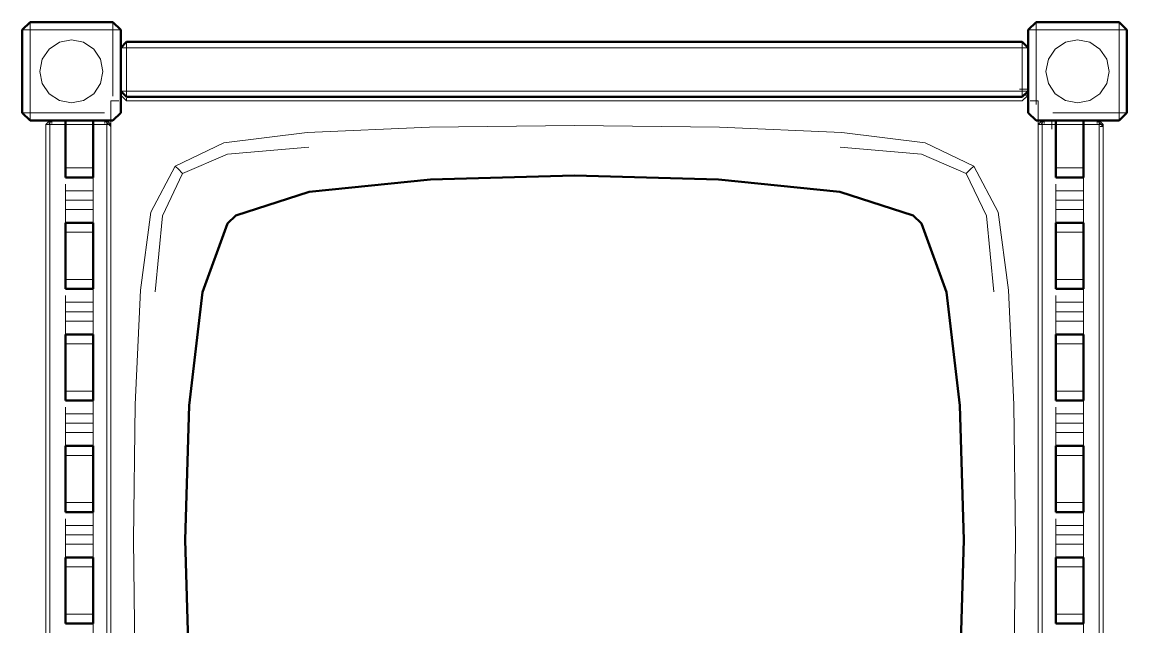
# Model space of a CAD drawing. Header units: metres. Extents: x 10 to 831, y 10 to 584.
# Drawn here: x 644.03 to 662.7, y 468.21 to 478.43 of the extents above; entities that cross this region are included whole.
import ezdxf

# ---------------------------------------------------------------- set-up
doc = ezdxf.new("R2010")
doc.units = ezdxf.units.M
doc.layers.add('CUT', color=7, linetype='Continuous', lineweight=50)
doc.layers.add('VIS', color=8, linetype='Continuous', lineweight=13)

msp = doc.modelspace()

# ---------------------------------------------------------------- linework, layer by layer
at = {"layer": 'CUT'}
for p, q in [((644.033, 478.3), (644.167, 478.433)), ((644.167, 478.433), (645.567, 478.433)), ((645.567, 478.433), (645.7, 478.3)), ((661.033, 478.3), (661.167, 478.433)), ((661.167, 478.433), (662.567, 478.433)), ((662.567, 478.433), (662.7, 478.3)), ((644.033, 476.9), (644.033, 478.3)), ((645.7, 478.3), (645.7, 476.9)), ((661.033, 476.9), (661.033, 478.3)), ((662.7, 478.3), (662.7, 476.9)), ((645.7, 478), (645.8, 478.1)), ((645.8, 478.1), (660.933, 478.1)), ((660.933, 478.1), (661.033, 478)), ((645.7, 477.267), (645.7, 478)), ((661.033, 478), (661.033, 477.267)), ((645.8, 477.167), (645.7, 477.267)), ((660.933, 477.167), (645.8, 477.167)), ((661.033, 477.267), (660.933, 477.167)), ((644.167, 476.767), (644.033, 476.9)), ((645.567, 476.767), (644.167, 476.767)), ((644.767, 476.317), (644.767, 476.767)), ((644.767, 476.767), (645.233, 476.767)), ((645.233, 476.767), (645.233, 476.317)), ((645.7, 476.9), (645.567, 476.767)), ((661.167, 476.767), (661.033, 476.9)), ((662.567, 476.767), (661.167, 476.767)), ((661.5, 476.317), (661.5, 476.767)), ((661.5, 476.767), (661.967, 476.767)), ((661.967, 476.767), (661.967, 476.317)), ((662.7, 476.9), (662.567, 476.767)), ((644.767, 475.968), (644.767, 476.317)), ((645.233, 476.317), (645.233, 475.968)), ((661.5, 475.968), (661.5, 476.317)), ((661.967, 476.317), (661.967, 475.968)), ((644.767, 475.919), (644.767, 475.968)), ((644.767, 475.825), (644.767, 475.919)), ((644.767, 475.808), (644.767, 475.825)), ((645.233, 475.968), (645.233, 475.919)), ((645.233, 475.919), (645.233, 475.825)), ((645.233, 475.825), (645.233, 475.808)), ((650.933, 475.774), (653.367, 475.838)), ((653.367, 475.838), (655.8, 475.774)), ((661.5, 475.919), (661.5, 475.968)), ((661.5, 475.825), (661.5, 475.919)), ((661.5, 475.808), (661.5, 475.825)), ((661.967, 475.968), (661.967, 475.919)), ((661.967, 475.919), (661.967, 475.825)), ((661.967, 475.825), (661.967, 475.808)), ((645.233, 475.808), (644.767, 475.808)), ((648.882, 475.562), (650.933, 475.774)), ((655.8, 475.774), (657.851, 475.562)), ((661.967, 475.808), (661.5, 475.808)), ((647.643, 475.162), (648.882, 475.562)), ((657.851, 475.562), (659.09, 475.162)), ((647.501, 475.029), (647.643, 475.162)), ((659.09, 475.162), (659.232, 475.029)), ((644.767, 475.022), (644.767, 475.039)), ((644.767, 475.039), (645.233, 475.039)), ((644.767, 474.658), (644.767, 475.022)), ((645.233, 475.039), (645.233, 475.022)), ((645.233, 475.022), (645.233, 474.658)), ((647.08, 473.868), (647.501, 475.029)), ((659.232, 475.029), (659.653, 473.868)), ((661.5, 475.022), (661.5, 475.039)), ((661.5, 475.039), (661.967, 475.039)), ((661.5, 474.658), (661.5, 475.022)), ((661.967, 475.039), (661.967, 475.022)), ((661.967, 475.022), (661.967, 474.658)), ((644.767, 474.304), (644.767, 474.658)), ((645.233, 474.658), (645.233, 474.304)), ((661.5, 474.304), (661.5, 474.658)), ((661.967, 474.658), (661.967, 474.304)), ((644.767, 473.939), (644.767, 474.304)), ((645.233, 474.304), (645.233, 473.939)), ((661.5, 473.939), (661.5, 474.304)), ((661.967, 474.304), (661.967, 473.939)), ((644.767, 473.923), (644.767, 473.939)), ((645.233, 473.923), (644.767, 473.923)), ((645.233, 473.939), (645.233, 473.923)), ((646.857, 471.953), (647.08, 473.868)), ((659.653, 473.868), (659.876, 471.953)), ((661.5, 473.923), (661.5, 473.939)), ((661.967, 473.923), (661.5, 473.923)), ((661.967, 473.939), (661.967, 473.923)), ((644.767, 473.137), (644.767, 473.153)), ((644.767, 473.153), (645.233, 473.153)), ((644.767, 472.772), (644.767, 473.137)), ((645.233, 473.153), (645.233, 473.137)), ((645.233, 473.137), (645.233, 472.772)), ((661.5, 473.137), (661.5, 473.153)), ((661.5, 473.153), (661.967, 473.153)), ((661.5, 472.772), (661.5, 473.137)), ((661.967, 473.153), (661.967, 473.137)), ((661.967, 473.137), (661.967, 472.772)), ((644.767, 472.418), (644.767, 472.772)), ((645.233, 472.772), (645.233, 472.418)), ((661.5, 472.418), (661.5, 472.772)), ((661.967, 472.772), (661.967, 472.418)), ((644.767, 472.054), (644.767, 472.418)), ((645.233, 472.418), (645.233, 472.054)), ((661.5, 472.054), (661.5, 472.418)), ((661.967, 472.418), (661.967, 472.054)), ((644.767, 472.037), (644.767, 472.054)), ((645.233, 472.037), (644.767, 472.037)), ((645.233, 472.054), (645.233, 472.037)), ((646.79, 469.683), (646.857, 471.953)), ((659.876, 471.953), (659.944, 469.683)), ((661.5, 472.037), (661.5, 472.054)), ((661.967, 472.037), (661.5, 472.037)), ((661.967, 472.054), (661.967, 472.037)), ((644.767, 471.251), (644.767, 471.268)), ((644.767, 471.268), (645.233, 471.268)), ((644.767, 470.887), (644.767, 471.251)), ((645.233, 471.268), (645.233, 471.251)), ((645.233, 471.251), (645.233, 470.887)), ((661.5, 471.251), (661.5, 471.268)), ((661.5, 471.268), (661.967, 471.268)), ((661.5, 470.887), (661.5, 471.251)), ((661.967, 471.268), (661.967, 471.251)), ((661.967, 471.251), (661.967, 470.887)), ((644.767, 470.532), (644.767, 470.887)), ((645.233, 470.887), (645.233, 470.532)), ((661.5, 470.532), (661.5, 470.887)), ((661.967, 470.887), (661.967, 470.532)), ((644.767, 470.168), (644.767, 470.532)), ((645.233, 470.532), (645.233, 470.168)), ((661.5, 470.168), (661.5, 470.532)), ((661.967, 470.532), (661.967, 470.168)), ((644.767, 470.151), (644.767, 470.168)), ((645.233, 470.151), (644.767, 470.151)), ((645.233, 470.168), (645.233, 470.151)), ((661.5, 470.151), (661.5, 470.168)), ((661.967, 470.151), (661.5, 470.151)), ((661.967, 470.168), (661.967, 470.151)), ((646.857, 467.414), (646.79, 469.683)), ((659.944, 469.683), (659.876, 467.414)), ((644.767, 469.365), (644.767, 469.382)), ((644.767, 469.382), (645.233, 469.382)), ((644.767, 469.001), (644.767, 469.365)), ((645.233, 469.382), (645.233, 469.365)), ((645.233, 469.365), (645.233, 469.001)), ((661.5, 469.365), (661.5, 469.382)), ((661.5, 469.382), (661.967, 469.382)), ((661.5, 469.001), (661.5, 469.365)), ((661.967, 469.382), (661.967, 469.365)), ((661.967, 469.365), (661.967, 469.001)), ((644.767, 468.647), (644.767, 469.001)), ((645.233, 469.001), (645.233, 468.647)), ((661.5, 468.647), (661.5, 469.001)), ((661.967, 469.001), (661.967, 468.647)), ((644.767, 468.282), (644.767, 468.647)), ((645.233, 468.647), (645.233, 468.282)), ((661.5, 468.282), (661.5, 468.647)), ((661.967, 468.647), (661.967, 468.282)), ((644.767, 468.266), (644.767, 468.282)), ((645.233, 468.266), (644.767, 468.266)), ((645.233, 468.282), (645.233, 468.266)), ((661.5, 468.266), (661.5, 468.282)), ((661.967, 468.266), (661.5, 468.266)), ((661.967, 468.282), (661.967, 468.266))]:
    msp.add_line(p, q, dxfattribs=at)
at = {"layer": 'VIS'}
for p, q in [((644.033, 478.3), (644.167, 478.433)), ((644.033, 478.3), (644.167, 478.433)), ((644.167, 478.433), (644.167, 478.3)), ((644.167, 478.433), (645.567, 478.433)), ((644.167, 478.433), (644.167, 478.433)), ((644.167, 478.433), (645.567, 478.433)), ((645.567, 478.433), (645.7, 478.3)), ((645.567, 478.3), (645.567, 478.433)), ((645.567, 478.433), (645.567, 478.433)), ((645.7, 478.3), (645.567, 478.433)), ((661.033, 478.3), (661.167, 478.433)), ((661.033, 478.3), (661.167, 478.433)), ((661.167, 478.433), (661.167, 478.3)), ((661.167, 478.433), (662.567, 478.433)), ((661.167, 478.433), (661.167, 478.433)), ((661.167, 478.433), (662.567, 478.433)), ((662.567, 478.433), (662.7, 478.3)), ((662.567, 478.3), (662.567, 478.433)), ((662.567, 478.433), (662.567, 478.433)), ((662.7, 478.3), (662.567, 478.433)), ((644.167, 478.3), (644.033, 478.3)), ((644.033, 476.9), (644.033, 478.3)), ((644.033, 478.3), (644.033, 478.3)), ((644.033, 476.9), (644.033, 478.3)), ((644.167, 478.3), (644.167, 476.9)), ((645.567, 478.3), (644.167, 478.3)), ((645.7, 478.3), (645.567, 478.3)), ((645.567, 477.18), (645.567, 478.3)), ((645.7, 478.3), (645.7, 477.88)), ((645.7, 478.3), (645.7, 478.3)), ((645.7, 478.3), (645.7, 476.9)), ((661.167, 478.3), (661.033, 478.3)), ((661.033, 477.18), (661.033, 478.3)), ((661.033, 478.3), (661.033, 478.3)), ((661.033, 476.9), (661.033, 478.3)), ((661.167, 478.3), (661.167, 477.04)), ((662.567, 478.3), (661.167, 478.3)), ((662.7, 478.3), (662.567, 478.3)), ((662.567, 476.9), (662.567, 478.3)), ((662.7, 478.3), (662.7, 476.9)), ((662.7, 478.3), (662.7, 478.3)), ((662.7, 478.3), (662.7, 476.9)), ((644.49, 477.977), (644.663, 478.093)), ((644.663, 478.093), (644.867, 478.133)), ((644.867, 478.133), (645.071, 478.093)), ((645.071, 478.093), (645.244, 477.977)), ((645.7, 478), (645.8, 478.1)), ((645.7, 478), (645.8, 478.1)), ((645.8, 478.1), (645.75, 478.05)), ((645.8, 478), (645.8, 478.1)), ((645.8, 478.1), (645.8, 478.05)), ((660.933, 478.1), (645.8, 478.1)), ((645.8, 478.1), (660.933, 478.1)), ((645.8, 478.1), (645.8, 478.1)), ((645.8, 478.1), (645.8, 478)), ((645.8, 478.1), (645.8, 478.1)), ((645.8, 478.1), (660.933, 478.1)), ((645.8, 478.1), (660.933, 478.1)), ((661.033, 478), (660.933, 478.1)), ((660.933, 478.1), (660.933, 478)), ((660.933, 478.1), (661.033, 478)), ((660.933, 478.1), (660.933, 478.1)), ((660.933, 478.1), (661.033, 478)), ((660.933, 478), (660.933, 478.1)), ((660.933, 478.1), (660.933, 478.1)), ((661.033, 478), (660.933, 478.1)), ((661.49, 477.977), (661.663, 478.093)), ((661.663, 478.093), (661.867, 478.133)), ((661.867, 478.133), (662.071, 478.093)), ((662.071, 478.093), (662.244, 477.977)), ((644.374, 477.804), (644.49, 477.977)), ((645.244, 477.977), (645.359, 477.804)), ((645.8, 478), (645.7, 478)), ((645.7, 477.267), (645.7, 478)), ((645.7, 478), (645.7, 478)), ((645.7, 477.267), (645.7, 478)), ((645.8, 478), (660.933, 478)), ((645.8, 477.467), (645.8, 478)), ((645.8, 478), (645.8, 477.267)), ((660.933, 478), (645.8, 478)), ((660.933, 478), (661.033, 478)), ((660.933, 478), (660.933, 477.333)), ((661.033, 478), (660.933, 478)), ((660.933, 477.267), (660.933, 478)), ((661.033, 478), (660.983, 478)), ((661.033, 477.2), (661.033, 478)), ((661.033, 478), (661.033, 477.2)), ((661.033, 478), (661.033, 478)), ((661.033, 478), (661.033, 478)), ((661.033, 478), (661.033, 477.267)), ((661.033, 478), (661.033, 477.267)), ((661.033, 477.9), (661.033, 477.9)), ((661.033, 477.9), (661.033, 477.3)), ((661.374, 477.804), (661.49, 477.977)), ((662.244, 477.977), (662.359, 477.804)), ((644.333, 477.6), (644.374, 477.804)), ((645.359, 477.804), (645.4, 477.6)), ((661.333, 477.6), (661.374, 477.804)), ((662.359, 477.804), (662.4, 477.6)), ((644.374, 477.396), (644.333, 477.6)), ((645.4, 477.6), (645.359, 477.396)), ((661.374, 477.396), (661.333, 477.6)), ((662.4, 477.6), (662.359, 477.396)), ((644.49, 477.223), (644.374, 477.396)), ((645.359, 477.396), (645.244, 477.223)), ((661.49, 477.223), (661.374, 477.396)), ((662.359, 477.396), (662.244, 477.223)), ((644.663, 477.107), (644.49, 477.223)), ((645.244, 477.223), (645.071, 477.107)), ((645.8, 477.167), (645.7, 477.267)), ((645.7, 477.267), (645.8, 477.267)), ((645.7, 477.267), (645.7, 477.267)), ((645.8, 477.167), (645.7, 477.267)), ((645.7, 477.2), (645.8, 477.1)), ((645.7, 477.2), (645.7, 477.2)), ((645.7, 477.18), (645.7, 477.04)), ((645.8, 477.267), (645.8, 477.167)), ((645.8, 477.267), (660.933, 477.267)), ((660.933, 477.167), (645.8, 477.167)), ((645.8, 477.167), (645.8, 477.167)), ((660.933, 477.167), (645.8, 477.167)), ((645.8, 477.1), (645.8, 477.15)), ((661.033, 477.3), (660.887, 477.3)), ((660.933, 477.267), (661.033, 477.267)), ((661.033, 477.267), (660.933, 477.167)), ((660.933, 477.167), (660.933, 477.267)), ((661.033, 477.267), (660.933, 477.167)), ((660.933, 477.1), (661.033, 477.2)), ((660.933, 477.167), (660.933, 477.167)), ((661.033, 477.2), (660.983, 477.2)), ((661.033, 477.2), (660.983, 477.15)), ((661.033, 477.3), (661.033, 477.3)), ((661.033, 477.267), (661.033, 477.267)), ((661.033, 477.2), (661.033, 477.2)), ((661.663, 477.107), (661.49, 477.223)), ((662.244, 477.223), (662.071, 477.107)), ((644.867, 477.067), (644.663, 477.107)), ((645.071, 477.107), (644.867, 477.067)), ((645.533, 477.1), (645.533, 462.433)), ((645.533, 477.1), (645.668, 477.1)), ((645.533, 477.1), (645.533, 477.1)), ((645.8, 477.1), (660.933, 477.1)), ((660.933, 477.1), (660.933, 477.1)), ((661.2, 477.1), (661.065, 477.1)), ((661.2, 476.833), (661.2, 477.1)), ((661.2, 477.1), (661.2, 476.7)), ((661.2, 477.1), (661.2, 477.1)), ((661.867, 477.067), (661.663, 477.107)), ((662.071, 477.107), (661.867, 477.067)), ((644.167, 476.767), (644.033, 476.9)), ((644.033, 476.9), (644.167, 476.9)), ((644.033, 476.9), (644.033, 476.9)), ((644.167, 476.767), (644.033, 476.9)), ((644.167, 476.9), (644.167, 476.767)), ((644.167, 476.9), (645.427, 476.9)), ((645.287, 476.767), (644.167, 476.767)), ((644.167, 476.767), (644.167, 476.767)), ((645.567, 476.767), (644.167, 476.767)), ((644.5, 476.767), (644.433, 476.7)), ((644.533, 476.767), (644.483, 476.717)), ((644.5, 476.7), (644.5, 476.767)), ((644.5, 476.767), (644.5, 476.733)), ((644.5, 476.767), (644.5, 476.767)), ((644.5, 476.767), (645.467, 476.767)), ((645.467, 476.767), (644.5, 476.767)), ((644.533, 476.767), (644.533, 476.717)), ((644.533, 476.767), (644.533, 476.767)), ((645.433, 476.767), (644.533, 476.767)), ((644.533, 476.767), (645.433, 476.767)), ((644.767, 476.767), (644.767, 476.621)), ((644.767, 476.767), (644.767, 476.767)), ((645.3, 476.767), (644.767, 476.767)), ((644.767, 476.767), (644.767, 476.767)), ((644.767, 476.767), (644.767, 476.094)), ((644.767, 476.767), (645.233, 476.767)), ((644.767, 476.767), (645.233, 476.767)), ((644.767, 476.767), (644.767, 476.317)), ((645.233, 462.767), (645.233, 476.767)), ((645.233, 476.767), (645.233, 476.767)), ((645.233, 476.317), (645.233, 476.767)), ((645.3, 476.767), (645.3, 476.767)), ((645.533, 476.667), (645.433, 476.767)), ((645.433, 476.767), (645.433, 476.717)), ((645.433, 476.767), (645.483, 476.717)), ((645.433, 476.767), (645.433, 476.767)), ((645.533, 476.7), (645.467, 476.767)), ((645.467, 476.767), (645.467, 476.7)), ((645.467, 476.767), (645.533, 476.7)), ((645.467, 476.767), (645.467, 476.767)), ((645.7, 476.9), (645.567, 476.767)), ((645.567, 476.767), (645.567, 476.767)), ((645.7, 476.9), (645.7, 476.9)), ((661.033, 476.9), (661.033, 476.9)), ((661.167, 476.767), (661.033, 476.9)), ((661.167, 476.767), (661.167, 476.767)), ((662.567, 476.767), (661.167, 476.767)), ((661.267, 476.767), (661.2, 476.7)), ((661.3, 476.767), (661.25, 476.717)), ((661.267, 476.767), (661.267, 476.733)), ((661.267, 476.7), (661.267, 476.767)), ((661.267, 476.767), (662.233, 476.767)), ((662.233, 476.767), (661.267, 476.767)), ((661.267, 476.767), (661.267, 476.767)), ((661.3, 476.767), (661.3, 476.717)), ((661.3, 476.767), (661.3, 476.767)), ((661.3, 476.767), (662.2, 476.767)), ((662.2, 476.767), (661.3, 476.767)), ((662.567, 476.767), (661.307, 476.767)), ((661.433, 476.767), (661.433, 476.621)), ((661.433, 476.767), (661.433, 476.767)), ((661.967, 476.767), (661.433, 476.767)), ((661.447, 476.9), (662.567, 476.9)), ((661.5, 476.767), (661.5, 476.767)), ((661.5, 476.767), (661.5, 476.094)), ((661.5, 476.767), (661.967, 476.767)), ((661.5, 476.767), (661.5, 476.317)), ((661.5, 476.767), (661.967, 476.767)), ((661.967, 476.767), (661.967, 476.767)), ((661.967, 462.767), (661.967, 476.767)), ((661.967, 476.767), (661.967, 476.767)), ((661.967, 476.317), (661.967, 476.767)), ((662.3, 476.667), (662.2, 476.767)), ((662.2, 476.767), (662.2, 476.717)), ((662.2, 476.767), (662.3, 476.667)), ((662.2, 476.767), (662.2, 476.767)), ((662.233, 476.767), (662.3, 476.7)), ((662.3, 476.7), (662.233, 476.767)), ((662.233, 476.767), (662.233, 476.7)), ((662.233, 476.767), (662.233, 476.767)), ((662.567, 476.9), (662.7, 476.9)), ((662.7, 476.9), (662.567, 476.767)), ((662.567, 476.767), (662.567, 476.9)), ((662.7, 476.9), (662.567, 476.767)), ((662.567, 476.767), (662.567, 476.767)), ((662.7, 476.9), (662.7, 476.9)), ((644.433, 476.7), (644.5, 476.7)), ((644.433, 476.7), (644.433, 462.833)), ((644.5, 476.7), (645.467, 476.7)), ((644.5, 462.833), (644.5, 476.7)), ((645.467, 476.7), (645.533, 476.7)), ((645.467, 476.7), (645.467, 462.833)), ((645.533, 476.7), (645.5, 476.7)), ((645.533, 476.7), (645.533, 476.7)), ((645.533, 462.833), (645.533, 476.7)), ((645.533, 476.7), (645.533, 462.833)), ((645.533, 476.667), (645.533, 476.667)), ((645.533, 462.867), (645.533, 476.667)), ((648.849, 476.568), (647.443, 476.393)), ((648.849, 476.568), (650.919, 476.656)), ((653.367, 476.686), (650.919, 476.656)), ((655.814, 476.656), (653.367, 476.686)), ((657.884, 476.568), (655.814, 476.656)), ((657.884, 476.568), (659.29, 476.393)), ((661.2, 476.7), (661.267, 476.7)), ((661.2, 476.7), (661.2, 462.833)), ((661.267, 476.7), (662.233, 476.7)), ((661.267, 462.833), (661.267, 476.7)), ((662.233, 476.7), (662.3, 476.7)), ((662.233, 476.7), (662.233, 462.833)), ((662.3, 476.667), (662.25, 476.667)), ((662.3, 476.7), (662.267, 476.7)), ((662.3, 476.7), (662.3, 462.833)), ((662.3, 462.833), (662.3, 476.7)), ((662.3, 476.7), (662.3, 476.7)), ((662.3, 476.667), (662.3, 462.867)), ((662.3, 476.667), (662.3, 476.667)), ((662.3, 462.867), (662.3, 476.667)), ((646.621, 475.998), (647.443, 476.393)), ((660.112, 475.998), (659.29, 476.393)), ((644.767, 475.968), (644.767, 476.317)), ((645.233, 476.317), (645.233, 475.968)), ((647.505, 476.201), (646.746, 475.874)), ((648.878, 476.32), (647.505, 476.201)), ((657.855, 476.32), (659.228, 476.201)), ((659.987, 475.874), (659.228, 476.201)), ((661.5, 475.968), (661.5, 476.317)), ((661.967, 476.317), (661.967, 475.968)), ((644.767, 475.968), (644.767, 475.808)), ((645.233, 475.968), (644.767, 475.968)), ((644.767, 475.919), (644.767, 475.968)), ((644.767, 475.919), (644.767, 475.825)), ((644.767, 475.808), (644.767, 475.825)), ((645.233, 475.968), (645.233, 475.808)), ((645.233, 475.808), (645.233, 475.968)), ((645.233, 475.919), (645.233, 475.968)), ((645.233, 475.825), (645.233, 475.919)), ((645.233, 475.808), (645.233, 475.825)), ((646.209, 475.22), (646.621, 475.998)), ((646.746, 475.874), (646.403, 475.159)), ((646.621, 475.998), (646.633, 475.986)), ((646.668, 475.951), (646.633, 475.986)), ((646.668, 475.951), (646.746, 475.874)), ((650.933, 475.774), (653.367, 475.838)), ((653.367, 475.838), (655.8, 475.774)), ((660.065, 475.951), (659.987, 475.874)), ((660.33, 475.159), (659.987, 475.874)), ((660.065, 475.951), (660.1, 475.986)), ((660.1, 475.986), (660.112, 475.998)), ((660.112, 475.998), (660.106, 475.992)), ((660.524, 475.22), (660.112, 475.998)), ((661.5, 475.968), (661.5, 475.808)), ((661.967, 475.968), (661.5, 475.968)), ((661.5, 475.919), (661.5, 475.968)), ((661.5, 475.919), (661.5, 475.825)), ((661.5, 475.808), (661.5, 475.825)), ((661.967, 475.968), (661.967, 475.808)), ((661.967, 475.808), (661.967, 475.968)), ((661.967, 475.919), (661.967, 475.968)), ((661.967, 475.825), (661.967, 475.919)), ((661.967, 475.808), (661.967, 475.825)), ((645.233, 475.808), (644.767, 475.808)), ((644.767, 475.808), (644.767, 475.808)), ((644.767, 475.808), (645.233, 475.808)), ((644.767, 475.583), (644.767, 475.696)), ((645.233, 475.808), (645, 475.808)), ((645.233, 475.808), (645, 475.808)), ((645.233, 475.808), (645.233, 475.808)), ((645.233, 475.808), (645.233, 475.583)), ((645.233, 475.808), (645.233, 475.808)), ((648.882, 475.562), (650.933, 475.774)), ((655.8, 475.774), (657.851, 475.562)), ((661.967, 475.808), (661.5, 475.808)), ((661.5, 475.808), (661.5, 475.808)), ((661.5, 475.808), (661.967, 475.808)), ((661.5, 475.583), (661.5, 475.696)), ((661.967, 475.808), (661.733, 475.808)), ((661.967, 475.808), (661.733, 475.808)), ((661.967, 475.808), (661.967, 475.808)), ((661.967, 475.808), (661.967, 475.583)), ((661.967, 475.808), (661.967, 475.808)), ((644.767, 475.424), (644.767, 475.583)), ((645.233, 475.583), (644.767, 475.583)), ((645.233, 475.583), (645.233, 475.424)), ((648.882, 475.562), (647.643, 475.162)), ((659.09, 475.162), (657.851, 475.562)), ((661.5, 475.424), (661.5, 475.583)), ((661.967, 475.583), (661.5, 475.583)), ((661.967, 475.583), (661.967, 475.424)), ((644.767, 475.264), (644.767, 475.424)), ((644.767, 475.424), (645.233, 475.424)), ((644.767, 475.039), (644.767, 475.264)), ((645.233, 475.264), (644.767, 475.264)), ((645.233, 475.424), (645.233, 475.264)), ((645.233, 475.264), (645.233, 475.039)), ((661.5, 475.264), (661.5, 475.424)), ((661.5, 475.424), (661.967, 475.424)), ((661.5, 475.039), (661.5, 475.264)), ((661.967, 475.264), (661.5, 475.264)), ((661.967, 475.424), (661.967, 475.264)), ((661.967, 475.264), (661.967, 475.039)), ((646.032, 473.901), (646.209, 475.22)), ((646.282, 473.872), (646.403, 475.159)), ((647.643, 475.162), (647.501, 475.029)), ((659.232, 475.029), (659.09, 475.162)), ((660.451, 473.872), (660.33, 475.159)), ((660.701, 473.901), (660.524, 475.22)), ((644.767, 474.88), (644.767, 475.039)), ((644.767, 475.039), (644.767, 475.039)), ((644.767, 475.039), (644.767, 475.039)), ((644.767, 475.039), (644.767, 474.88)), ((645.233, 475.039), (644.767, 475.039)), ((645.233, 475.039), (644.767, 475.039)), ((645.233, 475.039), (644.767, 475.039)), ((644.767, 475.039), (644.767, 475.022)), ((644.767, 475.039), (645.233, 475.039)), ((644.767, 474.658), (644.767, 475.022)), ((645.233, 475.039), (645.233, 475.039)), ((645.233, 475.039), (645.233, 474.88)), ((645.233, 474.88), (645.233, 475.039)), ((645.233, 475.039), (645.233, 475.039)), ((645.233, 475.039), (645.233, 475.022)), ((645.233, 474.658), (645.233, 475.022)), ((647.501, 475.029), (647.08, 473.868)), ((659.653, 473.868), (659.232, 475.029)), ((661.5, 474.88), (661.5, 475.039)), ((661.5, 475.039), (661.5, 475.039)), ((661.5, 475.039), (661.5, 475.039)), ((661.5, 475.039), (661.5, 474.88)), ((661.967, 475.039), (661.5, 475.039)), ((661.967, 475.039), (661.5, 475.039)), ((661.967, 475.039), (661.5, 475.039)), ((661.5, 475.039), (661.5, 475.022)), ((661.5, 475.039), (661.967, 475.039)), ((661.5, 474.658), (661.5, 475.022)), ((661.967, 475.039), (661.967, 475.039)), ((661.967, 475.039), (661.967, 474.88)), ((661.967, 474.88), (661.967, 475.039)), ((661.967, 475.039), (661.967, 475.039)), ((661.967, 475.039), (661.967, 475.022)), ((661.967, 474.658), (661.967, 475.022)), ((645.233, 474.88), (644.767, 474.88)), ((661.967, 474.88), (661.5, 474.88)), ((644.767, 474.304), (644.767, 474.658)), ((644.767, 474.613), (644.767, 474.209)), ((645.233, 474.658), (645.233, 474.304)), ((661.5, 474.304), (661.5, 474.658)), ((661.5, 474.613), (661.5, 474.209)), ((661.967, 474.658), (661.967, 474.304)), ((644.767, 473.939), (644.767, 474.304)), ((645.233, 473.939), (645.233, 474.304)), ((661.5, 473.939), (661.5, 474.304)), ((661.967, 473.939), (661.967, 474.304)), ((644.767, 474.082), (644.767, 473.923)), ((645.233, 474.082), (644.767, 474.082)), ((645.233, 474.082), (645.233, 473.923)), ((645.233, 473.923), (645.233, 474.082)), ((661.5, 474.082), (661.5, 473.923)), ((661.967, 474.082), (661.5, 474.082)), ((661.967, 474.082), (661.967, 473.923)), ((661.967, 473.923), (661.967, 474.082)), ((644.767, 473.923), (644.767, 473.939)), ((645.233, 473.923), (644.767, 473.923)), ((644.767, 473.923), (644.767, 473.923)), ((644.767, 473.923), (645.233, 473.923)), ((644.767, 473.697), (644.767, 473.81)), ((645.233, 473.923), (645, 473.923)), ((645.233, 473.923), (645, 473.923)), ((645.233, 473.923), (645.233, 473.939)), ((645.233, 473.923), (645.233, 473.923)), ((645.233, 473.923), (645.233, 473.697)), ((645.233, 473.923), (645.233, 473.923)), ((646.032, 473.901), (645.944, 471.967)), ((646.857, 471.953), (647.08, 473.868)), ((659.653, 473.868), (659.876, 471.953)), ((660.701, 473.901), (660.789, 471.967)), ((661.5, 473.923), (661.5, 473.939)), ((661.967, 473.923), (661.5, 473.923)), ((661.5, 473.923), (661.5, 473.923)), ((661.5, 473.923), (661.967, 473.923)), ((661.5, 473.697), (661.5, 473.81)), ((661.967, 473.923), (661.733, 473.923)), ((661.967, 473.923), (661.733, 473.923)), ((661.967, 473.923), (661.967, 473.939)), ((661.967, 473.923), (661.967, 473.923)), ((661.967, 473.923), (661.967, 473.697)), ((661.967, 473.923), (661.967, 473.923)), ((644.767, 473.538), (644.767, 473.697)), ((645.233, 473.697), (644.767, 473.697)), ((645.233, 473.697), (645.233, 473.538)), ((661.5, 473.538), (661.5, 473.697)), ((661.967, 473.697), (661.5, 473.697)), ((661.967, 473.697), (661.967, 473.538)), ((644.767, 473.379), (644.767, 473.538)), ((644.767, 473.538), (645.233, 473.538)), ((645.233, 473.538), (645.233, 473.379)), ((661.5, 473.379), (661.5, 473.538)), ((661.5, 473.538), (661.967, 473.538)), ((661.967, 473.538), (661.967, 473.379)), ((644.767, 473.153), (644.767, 473.379)), ((645.233, 473.379), (644.767, 473.379)), ((645.233, 473.379), (645.233, 473.153)), ((661.5, 473.153), (661.5, 473.379)), ((661.967, 473.379), (661.5, 473.379)), ((661.967, 473.379), (661.967, 473.153)), ((644.767, 472.994), (644.767, 473.153)), ((644.767, 473.153), (644.767, 473.153)), ((644.767, 473.153), (644.767, 473.153)), ((644.767, 473.153), (644.767, 472.994)), ((645.233, 473.153), (644.767, 473.153)), ((645.233, 473.153), (644.767, 473.153)), ((645.233, 473.153), (644.767, 473.153)), ((644.767, 473.153), (644.767, 473.137)), ((644.767, 473.153), (645.233, 473.153)), ((644.767, 472.772), (644.767, 473.137)), ((645.233, 473.153), (645.233, 473.153)), ((645.233, 473.153), (645.233, 472.994)), ((645.233, 472.994), (645.233, 473.153)), ((645.233, 473.153), (645.233, 473.153)), ((645.233, 473.153), (645.233, 473.137)), ((645.233, 472.772), (645.233, 473.137)), ((661.5, 472.994), (661.5, 473.153)), ((661.5, 473.153), (661.5, 473.153)), ((661.5, 473.153), (661.5, 473.153)), ((661.5, 473.153), (661.5, 472.994)), ((661.967, 473.153), (661.5, 473.153)), ((661.967, 473.153), (661.5, 473.153)), ((661.967, 473.153), (661.5, 473.153)), ((661.5, 473.153), (661.5, 473.137)), ((661.5, 473.153), (661.967, 473.153)), ((661.5, 472.772), (661.5, 473.137)), ((661.967, 473.153), (661.967, 473.153)), ((661.967, 473.153), (661.967, 472.994)), ((661.967, 472.994), (661.967, 473.153)), ((661.967, 473.153), (661.967, 473.153)), ((661.967, 473.153), (661.967, 473.137)), ((661.967, 472.772), (661.967, 473.137)), ((645.233, 472.994), (644.767, 472.994)), ((661.967, 472.994), (661.5, 472.994)), ((644.767, 472.418), (644.767, 472.772)), ((644.767, 472.728), (644.767, 472.324)), ((645.233, 472.772), (645.233, 472.418)), ((661.5, 472.418), (661.5, 472.772)), ((661.5, 472.728), (661.5, 472.324)), ((661.967, 472.772), (661.967, 472.418)), ((644.767, 472.054), (644.767, 472.418)), ((645.233, 472.054), (645.233, 472.418)), ((661.5, 472.054), (661.5, 472.418)), ((661.967, 472.054), (661.967, 472.418)), ((644.767, 472.196), (644.767, 472.037)), ((645.233, 472.196), (644.767, 472.196)), ((645.233, 472.196), (645.233, 472.037)), ((645.233, 472.037), (645.233, 472.196)), ((661.5, 472.196), (661.5, 472.037)), ((661.967, 472.196), (661.5, 472.196)), ((661.967, 472.196), (661.967, 472.037)), ((661.967, 472.037), (661.967, 472.196)), ((644.767, 472.037), (644.767, 472.054)), ((645.233, 472.037), (644.767, 472.037)), ((644.767, 472.037), (644.767, 472.037)), ((644.767, 472.037), (645.233, 472.037)), ((644.767, 471.812), (644.767, 471.924)), ((645.233, 472.037), (645, 472.037)), ((645.233, 472.037), (645, 472.037)), ((645.233, 472.037), (645.233, 472.054)), ((645.233, 472.037), (645.233, 472.037)), ((645.233, 472.037), (645.233, 471.812)), ((645.233, 472.037), (645.233, 472.037)), ((645.944, 471.967), (645.914, 469.683)), ((646.79, 469.683), (646.857, 471.953)), ((659.876, 471.953), (659.944, 469.683)), ((660.819, 469.683), (660.789, 471.967)), ((661.5, 472.037), (661.5, 472.054)), ((661.967, 472.037), (661.5, 472.037)), ((661.5, 472.037), (661.5, 472.037)), ((661.5, 472.037), (661.967, 472.037)), ((661.5, 471.812), (661.5, 471.924)), ((661.967, 472.037), (661.733, 472.037)), ((661.967, 472.037), (661.733, 472.037)), ((661.967, 472.037), (661.967, 472.054)), ((661.967, 472.037), (661.967, 472.037)), ((661.967, 472.037), (661.967, 471.812)), ((661.967, 472.037), (661.967, 472.037)), ((644.767, 471.652), (644.767, 471.812)), ((645.233, 471.812), (644.767, 471.812)), ((645.233, 471.812), (645.233, 471.652)), ((661.5, 471.652), (661.5, 471.812)), ((661.967, 471.812), (661.5, 471.812)), ((661.967, 471.812), (661.967, 471.652)), ((644.767, 471.493), (644.767, 471.652)), ((644.767, 471.652), (645.233, 471.652)), ((645.233, 471.652), (645.233, 471.493)), ((661.5, 471.493), (661.5, 471.652)), ((661.5, 471.652), (661.967, 471.652)), ((661.967, 471.652), (661.967, 471.493)), ((644.767, 471.268), (644.767, 471.493)), ((645.233, 471.493), (644.767, 471.493)), ((645.233, 471.493), (645.233, 471.268)), ((661.5, 471.268), (661.5, 471.493)), ((661.967, 471.493), (661.5, 471.493)), ((661.967, 471.493), (661.967, 471.268)), ((644.767, 471.108), (644.767, 471.268)), ((644.767, 471.268), (644.767, 471.268)), ((644.767, 471.268), (644.767, 471.268)), ((644.767, 471.268), (644.767, 471.108)), ((645.233, 471.268), (644.767, 471.268)), ((645.233, 471.268), (644.767, 471.268)), ((645.233, 471.268), (644.767, 471.268)), ((644.767, 471.268), (644.767, 471.251)), ((644.767, 471.268), (645.233, 471.268)), ((644.767, 470.887), (644.767, 471.251)), ((645.233, 471.268), (645.233, 471.268)), ((645.233, 471.268), (645.233, 471.108)), ((645.233, 471.108), (645.233, 471.268)), ((645.233, 471.268), (645.233, 471.268)), ((645.233, 471.268), (645.233, 471.251)), ((645.233, 470.887), (645.233, 471.251)), ((661.5, 471.108), (661.5, 471.268)), ((661.5, 471.268), (661.5, 471.268)), ((661.5, 471.268), (661.5, 471.268)), ((661.5, 471.268), (661.5, 471.108)), ((661.967, 471.268), (661.5, 471.268)), ((661.967, 471.268), (661.5, 471.268)), ((661.967, 471.268), (661.5, 471.268)), ((661.5, 471.268), (661.5, 471.251)), ((661.5, 471.268), (661.967, 471.268)), ((661.5, 470.887), (661.5, 471.251)), ((661.967, 471.268), (661.967, 471.268)), ((661.967, 471.268), (661.967, 471.108)), ((661.967, 471.108), (661.967, 471.268)), ((661.967, 471.268), (661.967, 471.268)), ((661.967, 471.268), (661.967, 471.251)), ((661.967, 470.887), (661.967, 471.251)), ((645.233, 471.108), (644.767, 471.108)), ((661.967, 471.108), (661.5, 471.108)), ((644.767, 470.532), (644.767, 470.887)), ((644.767, 470.844), (644.767, 470.44)), ((645.233, 470.887), (645.233, 470.532)), ((661.5, 470.532), (661.5, 470.887)), ((661.5, 470.844), (661.5, 470.44)), ((661.967, 470.887), (661.967, 470.532)), ((644.767, 470.168), (644.767, 470.532)), ((645.233, 470.168), (645.233, 470.532)), ((661.5, 470.168), (661.5, 470.532)), ((661.967, 470.168), (661.967, 470.532)), ((644.767, 470.311), (644.767, 470.151)), ((645.233, 470.311), (644.767, 470.311)), ((645.233, 470.311), (645.233, 470.151)), ((645.233, 470.151), (645.233, 470.311)), ((661.5, 470.311), (661.5, 470.151)), ((661.967, 470.311), (661.5, 470.311)), ((661.967, 470.311), (661.967, 470.151)), ((661.967, 470.151), (661.967, 470.311)), ((644.767, 470.151), (644.767, 470.168)), ((645.233, 470.151), (644.767, 470.151)), ((644.767, 470.151), (644.767, 470.151)), ((644.767, 470.151), (645.233, 470.151)), ((644.767, 469.926), (644.767, 470.039)), ((645.233, 470.151), (645, 470.151)), ((645.233, 470.151), (645, 470.151)), ((645.233, 470.151), (645.233, 470.168)), ((645.233, 470.151), (645.233, 470.151)), ((645.233, 470.151), (645.233, 469.926)), ((645.233, 470.151), (645.233, 470.151)), ((661.5, 470.151), (661.5, 470.168)), ((661.967, 470.151), (661.5, 470.151)), ((661.5, 470.151), (661.5, 470.151)), ((661.5, 470.151), (661.967, 470.151)), ((661.5, 469.926), (661.5, 470.039)), ((661.967, 470.151), (661.733, 470.151)), ((661.967, 470.151), (661.733, 470.151)), ((661.967, 470.151), (661.967, 470.168)), ((661.967, 470.151), (661.967, 470.151)), ((661.967, 470.151), (661.967, 469.926)), ((661.967, 470.151), (661.967, 470.151)), ((644.767, 469.767), (644.767, 469.926)), ((645.233, 469.926), (644.767, 469.926)), ((645.233, 469.926), (645.233, 469.767)), ((661.5, 469.767), (661.5, 469.926)), ((661.967, 469.926), (661.5, 469.926)), ((661.967, 469.926), (661.967, 469.767)), ((644.767, 469.607), (644.767, 469.767)), ((645.233, 469.767), (644.767, 469.767)), ((645.233, 469.767), (645.233, 469.607)), ((645.914, 469.683), (645.944, 467.4)), ((646.857, 467.414), (646.79, 469.683)), ((659.944, 469.683), (659.876, 467.414)), ((660.789, 467.4), (660.819, 469.683)), ((661.5, 469.607), (661.5, 469.767)), ((661.967, 469.767), (661.5, 469.767)), ((661.967, 469.767), (661.967, 469.607)), ((644.767, 469.382), (644.767, 469.607)), ((645.233, 469.607), (644.767, 469.607)), ((645.233, 469.607), (645.233, 469.382)), ((661.5, 469.382), (661.5, 469.607)), ((661.967, 469.607), (661.5, 469.607)), ((661.967, 469.607), (661.967, 469.382)), ((644.767, 469.223), (644.767, 469.382)), ((644.767, 469.382), (644.767, 469.382)), ((644.767, 469.382), (644.767, 469.382)), ((644.767, 469.382), (644.767, 469.223)), ((644.767, 469.382), (645.233, 469.382)), ((645.233, 469.382), (644.767, 469.382)), ((645.233, 469.382), (644.767, 469.382)), ((644.767, 469.382), (644.767, 469.365)), ((644.767, 469.382), (645.233, 469.382)), ((644.767, 469.001), (644.767, 469.365)), ((645.233, 469.382), (645.233, 469.382)), ((645.233, 469.382), (645.233, 469.223)), ((645.233, 469.223), (645.233, 469.382)), ((645.233, 469.382), (645.233, 469.382)), ((645.233, 469.382), (645.233, 469.365)), ((645.233, 469.001), (645.233, 469.365)), ((661.5, 469.223), (661.5, 469.382)), ((661.5, 469.382), (661.5, 469.382)), ((661.5, 469.382), (661.5, 469.382)), ((661.5, 469.382), (661.5, 469.223)), ((661.5, 469.382), (661.967, 469.382)), ((661.967, 469.382), (661.5, 469.382)), ((661.967, 469.382), (661.5, 469.382)), ((661.5, 469.382), (661.5, 469.365)), ((661.5, 469.382), (661.967, 469.382)), ((661.5, 469.001), (661.5, 469.365)), ((661.967, 469.382), (661.967, 469.382)), ((661.967, 469.382), (661.967, 469.223)), ((661.967, 469.223), (661.967, 469.382)), ((661.967, 469.382), (661.967, 469.382)), ((661.967, 469.382), (661.967, 469.365)), ((661.967, 469.001), (661.967, 469.365)), ((645.233, 469.223), (644.767, 469.223)), ((661.967, 469.223), (661.5, 469.223)), ((644.767, 468.647), (644.767, 469.001)), ((644.767, 468.959), (644.767, 468.555)), ((645.233, 469.001), (645.233, 468.647)), ((661.5, 468.647), (661.5, 469.001)), ((661.5, 468.959), (661.5, 468.555)), ((661.967, 469.001), (661.967, 468.647)), ((644.767, 468.282), (644.767, 468.647)), ((645.233, 468.282), (645.233, 468.647)), ((661.5, 468.282), (661.5, 468.647)), ((661.967, 468.282), (661.967, 468.647)), ((644.767, 468.425), (644.767, 468.266)), ((645.233, 468.425), (644.767, 468.425)), ((645.233, 468.425), (645.233, 468.266)), ((645.233, 468.266), (645.233, 468.425)), ((661.5, 468.425), (661.5, 468.266)), ((661.967, 468.425), (661.5, 468.425)), ((661.967, 468.425), (661.967, 468.266)), ((661.967, 468.266), (661.967, 468.425)), ((644.767, 468.266), (644.767, 468.282)), ((645.233, 468.266), (644.767, 468.266)), ((644.767, 468.266), (644.767, 468.266)), ((644.767, 468.266), (645.233, 468.266)), ((645.233, 468.266), (645, 468.266)), ((645.233, 468.266), (645, 468.266)), ((645.233, 468.266), (645.233, 468.282)), ((645.233, 468.266), (645.233, 468.266)), ((645.233, 468.266), (645.233, 468.04)), ((645.233, 468.266), (645.233, 468.266)), ((661.5, 468.266), (661.5, 468.282)), ((661.967, 468.266), (661.5, 468.266)), ((661.5, 468.266), (661.5, 468.266)), ((661.5, 468.266), (661.967, 468.266)), ((661.967, 468.266), (661.733, 468.266)), ((661.967, 468.266), (661.733, 468.266)), ((661.967, 468.266), (661.967, 468.282)), ((661.967, 468.266), (661.967, 468.266)), ((661.967, 468.266), (661.967, 468.04)), ((661.967, 468.266), (661.967, 468.266))]:
    msp.add_line(p, q, dxfattribs=at)

doc.saveas('drawing.dxf')
